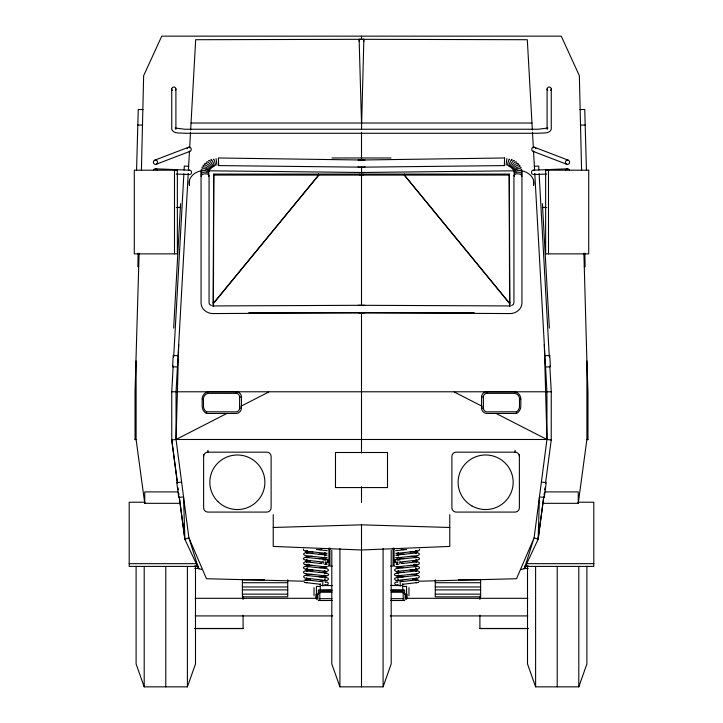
<?xml version="1.0" encoding="UTF-8"?>
<svg xmlns="http://www.w3.org/2000/svg" width="723" height="723" viewBox="0 0 723 723"><rect width="100%" height="100%" fill="white"/><g stroke="black" fill="none" stroke-linecap="round" stroke-linejoin="round"><path stroke-width="1.08" d="M545.485 483.497L551.233 439.982L551.26 391.785L549.823 365.965M509.923 306.435L509.227 174.098L213.773 174.098L213.077 306.435M213.312 306.407L213.502 303.344L318.698 175.093L318.527 174.098L318.698 175.093L213.439 303.317L213.773 174.098M138.129 253.294L137.876 266.715L138.735 266.624M136.548 170.529L138.247 109.462L143.1 109.58M136.123 439.62L135.038 439.62L135.038 391.993L139.105 253.24M141.419 170.14L143.642 75.698L161.744 36.15L561.256 36.15L579.358 75.698L581.581 170.14M178.698 344.573L176.051 439.485L188.884 537.767L198.653 568.73L202.548 569.588M361.5 129.281L363.868 39.295L195.68 39.72L190.646 130.05M520.452 569.588L524.347 568.73L538.12 539.286L539.448 496.918L544.274 497.469L546.208 482.621L541.391 482.069M363.75 41.545L363.868 39.295M173.665 328.115L180.596 203.66M177.325 482.557L171.767 439.982L171.74 391.785L173.177 365.965M173.683 356.99L183.895 173.656M184.094 170.059L184.32 166.064L188.631 166.281M188.215 173.628L176.051 391.993L176.051 439.485L171.767 439.982L177.515 483.497M188.405 170.276L189.471 151.116M189.652 147.853L190.52 132.282M208.64 160.949L208.658 160.578A3.986 0.877 58.2 0 1 210.601 161.916L211.17 162.702A3.796 0.84 58.2 0 1 212.978 166.498L212.96 166.868A3.986 0.877 58.2 0 1 212.074 166.67M203.461 398.988L203.515 398.201A5.621 5.594 -90 0 1 208.332 393.366L236.439 393.348A3.678 3.669 -90 0 1 239.593 396.52L239.593 408.567A3.832 3.814 -90 0 1 236.313 411.866L206.444 411.776A6.706 6.679 -90 0 1 203.497 406.796L203.461 398.988L202.178 398.942L202.178 406.19A8.26 8.224 -90 0 0 206.48 413.448L236.069 413.448A5.377 5.359 -90 0 0 241.428 408.07L241.428 396.999A5.233 5.206 -90 0 0 236.213 391.767L209.318 391.767A7.167 7.14 -90 0 0 202.178 398.942M483.371 397.054L483.407 396.52A3.678 3.669 -90 0 1 486.561 393.348L514.668 393.366A5.621 5.594 -90 0 1 519.485 398.201L519.503 406.796A6.706 6.679 -90 0 1 516.556 411.776L486.687 411.866A3.832 3.814 -90 0 1 483.407 408.567L483.371 397.054L481.572 396.999L481.572 408.07A5.377 5.359 -90 0 0 486.931 413.448L516.52 413.448A8.26 8.224 -90 0 0 520.822 406.19L520.822 398.942A7.167 7.14 -90 0 0 513.682 391.767L486.787 391.767A5.233 5.206 -90 0 0 481.572 396.999M218.689 165.025L218.608 165.594L364.717 167.203L364.916 166.633M206.534 162.332L206.787 161.762A4.004 1.13 49.8 0 1 208.992 162.982L210.348 164.446A3.796 1.075 49.8 0 1 211.857 167.239L211.595 167.808A4.004 1.13 49.8 0 1 210.7 167.573M506.959 158.572C506.959 158.048 505.928 166.019 506.109 165.115M206.48 413.448L206.651 411.902M509.688 306.407L509.498 303.344L404.302 175.093L404.473 174.098L404.356 175.065L509.561 303.317L509.227 174.098M509.561 303.317L509.67 302.35L509.498 303.344M534.785 173.628L546.95 391.993L546.95 439.485L534.116 537.767L538.12 539.286L543.723 496.891M544.039 495.092L544.311 493.005M544.717 489.869L544.997 487.781M538.12 539.286L543.732 497.406M542.883 503.325L578.255 503.325L586.895 439.485L586.895 360.967L583.895 253.24M504.473 158.436L504.582 157.985L358.021 160.054M509.462 159.62C509.588 156.548 506.606 166.661 507.799 165.431M363.054 175.093L363.226 174.098M201.374 170.42A3.76 1.672 14.3 0 1 201.265 169.48L202.964 168.703A4.13 1.835 14.3 0 1 205.91 169.046L208.387 170.212A3.769 1.708 9.7 0 1 208.938 171.622L208.911 171.74A3.76 1.672 14.3 0 0 208.369 170.303L207.718 169.769M511.929 160.416L512.038 159.485A3.986 0.615 -66.4 0 0 511.025 160.352L510.185 161.916A3.769 0.578 -66.4 0 0 508.893 165.332L508.784 166.263A3.986 0.615 -66.4 0 0 509.417 165.947M235.915 393.312L236.213 391.767M364.979 160.054L218.418 157.985L218.608 165.594M524.347 568.73L534.116 537.767L516.52 578.734L418.789 581.229M136.105 566.281L136.105 663.958L144.202 686.85L187.393 686.85L195.49 663.958L195.49 566.281M331.803 550.266L331.803 663.958L339.909 686.85L383.091 686.85L391.197 663.958L391.197 550.266M527.51 566.281L527.51 663.958L535.607 686.85L578.798 686.85L586.895 663.958L586.895 566.281M358.084 166.633L358.283 167.203L504.392 165.594L504.582 157.985M303.57 549.119L303.47 550.176L305.205 551.089L326.046 553.339L324.546 552.779M358.174 305.287L509.661 305.937M175.3 90.42L175.635 90.004A1.97 1.934 0 0 0 175.635 88.016L174.867 87.293A2.142 2.106 0 0 0 172.779 87.293L172.02 88.016A1.97 1.934 0 0 0 172.02 90.004L172.345 90.42M550.655 90.42L550.98 90.004A1.97 1.934 0 0 0 550.98 88.016L550.221 87.293A2.142 2.106 0 0 0 548.133 87.293L547.365 88.016A1.97 1.934 0 0 0 547.365 90.004L547.7 90.42M398.735 575.011L396.954 575.897L417.795 573.637C424.582 570.718 410.275 569.679 409.995 570.067M415.273 567.212L417.126 566.389L396.023 568.676C390.366 571.468 402.485 572.987 403.841 572.209M398.653 557.062L396.764 557.867L417.975 555.562C423.497 552.679 411.396 551.324 410.095 552.029M398.653 579.611L396.764 580.415L398.183 580.262M521.599 175.192L522.051 174.785A3.76 1.762 4.5 0 0 521.798 173.384L520.406 172.598A4.139 1.943 4.5 0 0 516.403 172.255L514.424 173.195A3.76 1.762 4.5 0 0 514.315 174.126M415.364 553.529L416.746 552.878L395.824 555.156M398.563 570.736L397.153 571.369L417.596 569.155C424.753 566.507 410.673 564.907 410.049 565.558M515.291 169.815L514.631 170.303A3.76 1.672 -14.3 0 0 514.089 171.74L514.433 172.11L514.062 171.622A3.769 1.708 -9.7 0 1 514.613 170.212L517.09 169.046A4.13 1.835 -14.3 0 1 520.036 168.703L521.726 169.48A3.76 1.672 -14.3 0 1 521.626 170.42M415.463 571.486L416.936 570.908L396.222 573.149C389.308 575.996 403.561 577.189 403.94 576.728M324.528 555.671L326.001 555.092L324.618 555.246M398.454 552.779L396.954 553.339L417.795 551.089L419.53 550.176L419.43 549.119M307.492 568.594L306.001 569.146L307.392 569.001M208.694 172.933A3.76 1.735 5 0 0 208.134 171.541L205.612 170.592A4.148 1.916 5 0 0 202.603 170.646L200.858 171.658A3.76 1.735 5 0 0 201.41 173.05M324.952 573.456L326.181 573.14L324.772 573.294M415.608 557.822L417.153 557.325L399.096 559.286M307.383 550.628L305.811 551.107L307.221 550.953M398.31 566.443L397.334 566.85M226.905 413.439L176.051 439.485L546.95 439.485L551.233 439.982M240.858 406.29L268.775 391.993M324.835 559.982C328.721 557.659 329.869 563.75 325.287 562.187M398.174 584.518C394.306 586.832 393.104 580.741 397.704 582.313M415.725 575.788L416.746 575.427L396.403 577.632C391.83 578.183 396.575 582.223 399.223 580.732M307.212 564.283L306.172 564.636L309.173 564.311M511.622 305.639L513.529 304.229L513.936 302.72L513.936 175.309M324.925 577.957L326.001 577.65L324.618 577.794M304.175 580.198L310.447 579.331M307.103 582.349L306.028 582.657L307.411 582.503M321.59 590.33L331.984 590.257M154.849 160.154L188.558 147.239M156.078 164.329L189.788 151.414M198.653 568.73L184.88 539.286L188.884 537.767L206.48 578.734L304.211 581.229M397.975 562.114C396.15 563.597 392.517 560.705 395.698 559.738A3.552 3.525 -74 0 1 397.415 559.719L397.93 559.891M325.07 559.891L325.585 559.719A3.552 3.525 74 0 1 327.302 559.738C330.483 560.705 326.85 563.597 325.025 562.114M208.477 171.089L209.354 170.592A3.769 1.573 23.5 0 0 208.83 169.101L206.48 167.546A4.112 1.717 23.5 0 0 203.678 166.832L202.069 167.375A3.769 1.573 23.5 0 0 201.997 167.808M416.05 580.126L417.153 579.882L401.292 581.599M418.671 582.422L402.277 584.329M516.132 169.39L517.09 169.046M416.177 562.078L416.719 561.925L401.509 563.579M397.668 566.814L396.746 566.913L418.002 564.609C422.865 562.639 414.279 560.117 412.634 561.337M325.296 582.313C329.896 580.741 328.694 586.832 324.826 584.518M397.713 562.187C393.131 563.75 394.279 557.659 398.165 559.982M306.76 577.984L306.552 578.084M209.191 169.887L209.986 169.498A3.787 1.446 32.5 0 0 208.902 167.329L207.311 166.127A4.067 1.554 32.5 0 0 204.04 165.007L203.235 165.386A3.787 1.446 32.5 0 0 203.344 166.326M325.404 564.265L325.974 564.148L324.591 564.302M327.42 566.769L319.955 567.636M306.597 559.991L306.028 560.099L307.411 559.954M327.392 557.74L319.114 558.68M395.644 550.709L406.579 549.48M201.762 170.872C194.686 171.387 187.393 178.021 189.462 185.54L189.462 180.298M327.23 553.276L319.06 554.18M306.398 573.583L306.163 573.619M391.016 590.257L401.41 590.33M396.782 564.085L396.222 564.157M181.609 482.069L176.792 482.621L178.726 497.469L183.552 496.918L184.88 539.286L179.232 497.18L178.698 497.243M319.159 549.661L321.726 549.381M312.905 552.029C311.604 551.324 299.503 552.679 305.025 555.562L326.236 557.867L324.347 557.062M312.942 556.511C312.264 555.788 298.238 557.523 305.431 560.117L322.838 562.006M310.366 561.337C308.721 560.117 300.135 562.639 304.998 564.609L326.254 566.913L324.69 566.443M323.073 559.964L324.744 559.783M319.9 563.145L321.545 562.964M312.951 565.558C312.327 564.907 298.247 566.507 305.404 569.155L325.847 571.369L324.437 570.736M313.005 570.067C312.725 569.679 298.418 570.718 305.205 573.637L326.046 575.897L324.266 575.011M400.162 562.006L417.569 560.117C424.763 557.523 410.736 555.788 410.058 556.511M319.159 572.209C320.515 572.987 332.634 571.468 326.977 568.676L305.874 566.389L307.727 567.212M396.43 564.13L397.795 563.976M416.945 561.907L416.376 561.961M312.905 574.577C311.604 573.872 299.503 575.237 305.025 578.12L323.136 580.081M319.06 576.728C319.439 577.189 333.692 575.996 326.778 573.149L306.064 570.908L307.537 571.486M319.946 581.147L321.618 580.967M323.777 580.732C326.425 582.223 331.17 578.183 326.597 577.632L306.254 575.427L307.275 575.788M399.864 580.081L417.975 578.12C423.497 575.237 411.396 573.872 410.095 574.577M210.113 168.775L210.818 168.504A3.796 1.274 41.2 0 0 209.824 166.227L208.387 164.826A4.031 1.356 41.2 0 0 205.459 163.29L204.754 163.561A3.796 1.274 41.2 0 0 204.853 164.501M417.063 564.708L418.002 564.609M534.369 166.281L538.68 166.064L538.906 170.059M544.925 355.689L549.778 355.454L550.402 366.751L545.549 366.986M551.26 391.785L171.74 391.785M532.535 174.279A2.223 2.106 87.7 0 1 531.459 172.39A2.142 2.033 87.7 0 1 533.484 170.194L567.537 168.802A2.223 2.106 87.7 0 1 569.57 170.42M533.574 174.568L546.76 174.026M273.231 514.631L273.231 546.416L361.5 549.986L449.769 546.416L449.769 514.631M519.539 398.988L520.822 398.942M273.231 527.483L361.5 524.835L449.769 527.483M239.629 397.054L241.428 396.999M481.572 408.07L483.371 408.016M579.9 109.58L584.753 109.462L586.452 170.529M580.334 125.142L585.187 125.025M542.259 207.537L546.76 207.465M514.541 170.809L361.5 172.481L208.459 170.809M177.144 207.365L180.398 207.347M213.339 305.937L364.826 305.287M364.772 312.779L213.158 313.565C207.311 313.737 201.157 309.29 201.066 303.127L201.066 176.005M248.775 312.697L474.225 312.697M191.035 123.027L531.965 123.027M331.965 157.985L391.035 157.985M213.881 175.065L361.672 175.093L361.5 166.905M509.119 175.065L361.328 175.093L361.5 174.098L361.5 305.287M135.038 439.485L136.105 439.485L144.745 503.325L180.117 503.325M586.895 439.485L587.962 439.485M586.877 439.62L587.962 439.62L587.962 391.993L586.895 360.967M203.624 456.439A4.32 4.284 0 0 1 207.944 452.164L266.787 452.164A4.32 4.284 0 0 1 271.107 456.439L271.107 507.799A4.32 4.284 0 0 1 266.787 512.083L207.944 512.083A4.32 4.284 0 0 1 203.624 507.799L203.624 454.523M519.376 456.439A4.32 4.284 0 0 0 515.056 452.164L456.213 452.164A4.32 4.284 0 0 0 451.893 456.439L451.893 507.799A4.32 4.284 0 0 0 456.213 512.083L515.056 512.083A4.32 4.284 0 0 0 519.376 507.799L519.376 454.523M177.903 491.902L144.745 491.902L144.745 503.325M545.097 491.902L578.255 491.902L578.255 503.325M144.916 502.214L129.191 502.214L129.191 566.398L197.731 566.398M578.084 502.214L593.809 502.214L593.809 566.398L525.269 566.398M129.191 563.66L196.611 563.66M526.389 563.66L593.809 563.66M194.785 565.955L198.156 565.955M524.844 565.955L528.215 565.955M328.161 566.1L328.911 566.1L328.911 548.088M332.3 566.1L329.932 566.1L329.932 548.088M390.7 566.1L393.068 566.1L393.068 548.088M394.839 566.1L394.089 566.1L394.089 548.088M194.785 568.414L199.277 568.414M523.723 568.414L528.215 568.414M264.501 579.81L242.377 579.81L242.377 582.494M458.499 579.81L480.623 579.81L480.623 582.494M320.262 586.425L316.421 586.425L316.421 593.194M402.738 586.425L406.579 586.425L406.579 593.194M242.377 586.977L287.727 586.977M435.273 586.977L480.623 586.977M331.821 589.986L318.364 589.986L318.364 594.478M391.179 589.986L404.636 589.986L404.636 594.478M331.893 591.17L319.81 591.17L319.81 600.506M391.107 591.17L403.19 591.17L403.19 600.506M319.81 592.264L331.893 592.264M391.107 592.264L403.19 592.264M318.364 593.411L319.81 593.411M403.19 593.411L404.636 593.411M242.377 594.143L287.727 594.143M435.273 594.143L480.623 594.143M195.147 598.31L315.824 598.31M407.176 598.31L527.853 598.31M319.81 598.671L331.893 598.671M391.107 598.671L403.19 598.671M318.364 600.506L332.562 600.506M390.438 600.506L404.636 600.506M195.147 615.915L332.743 615.915M390.257 615.915L527.853 615.915M194.785 628.45L243.1 628.45M479.9 628.45L528.215 628.45M194.785 628.603L243.1 628.603L243.1 615.228M528.215 628.603L479.9 628.603L479.9 615.228M361.5 122.657L359.132 39.295L527.32 39.72L532.354 130.05M542.602 207.347L545.856 207.365M358.228 312.779L509.842 313.565C515.689 313.737 521.843 309.29 521.934 303.127L521.934 176.005M176.24 207.465L180.741 207.537M137.813 125.025L142.666 125.142M239.629 408.016L241.428 408.07M153.43 170.42A2.223 2.106 -87.7 0 1 155.463 168.802L189.516 170.194A2.142 2.033 -87.7 0 1 191.541 172.39A2.223 2.106 -87.7 0 1 190.465 174.279M176.24 174.026L189.426 174.568M178.075 355.689L173.222 355.454L172.598 366.751L177.451 366.986M306.624 561.961L306.055 561.907M304.998 564.609L305.937 564.708M512.887 168.775L512.182 168.504A3.796 1.274 -41.2 0 1 513.176 166.227L514.613 164.826A4.031 1.356 -41.2 0 1 517.541 163.29L518.246 163.561A3.796 1.274 -41.2 0 1 518.147 164.501M584.265 266.624L585.124 266.715L584.871 253.294M401.274 549.381L403.841 549.661M415.779 550.953L417.189 551.107L415.617 550.628M403.94 554.18L395.77 553.276M398.382 555.246L396.999 555.092L398.472 555.671M403.886 558.68L395.608 557.74M415.589 559.954L416.972 560.099L416.403 559.991M316.421 549.48L327.356 550.709M398.256 559.783L399.927 559.964M401.455 562.964L403.1 563.145M413.827 564.311L416.828 564.636L415.788 564.283M398.409 564.302L397.026 564.148L397.596 564.265M403.045 567.636L395.58 566.769M415.608 569.001L416.999 569.146L415.508 568.594M323.904 559.286L305.847 557.325L307.392 557.822M416.837 573.619L416.602 573.583M321.491 563.579L306.281 561.925L306.823 562.078M325.205 563.976L327.158 564.193L326.218 564.085M398.228 573.294L396.819 573.14L398.048 573.456M416.448 578.084L416.24 577.984M398.382 577.794L396.999 577.65L398.075 577.957M412.553 579.331L418.825 580.198M401.382 580.967L403.054 581.147M415.589 582.503L416.972 582.657L415.897 582.349M324.817 580.262L326.236 580.415L324.347 579.611M321.708 581.599L305.847 579.882L306.95 580.126M320.723 584.329L304.329 582.422M543.768 497.18L544.302 497.243M325.332 566.814L325.901 566.877M327.176 555.156L306.254 552.878L307.637 553.529M514.306 172.933A3.76 1.735 -5 0 1 514.866 171.541L517.388 170.592A4.148 1.916 -5 0 1 520.397 170.646C527.691 171.152 535.698 177.569 533.538 185.54L533.538 180.298M513.809 169.887L513.014 169.498A3.787 1.446 -32.5 0 1 514.098 167.329L515.689 166.127A4.067 1.554 -32.5 0 1 518.96 165.007L519.765 165.386A3.787 1.446 -32.5 0 1 519.656 166.326M514.523 171.089L513.646 170.592A3.769 1.573 -23.5 0 1 514.17 169.101L516.52 167.546A4.112 1.717 -23.5 0 1 519.322 166.832L520.931 167.375A3.769 1.573 -23.5 0 1 521.003 167.808M205.91 169.046L206.868 169.39M534.442 147.239L568.151 160.154M533.212 151.414L566.922 164.329M211.378 305.639L209.471 304.229L209.064 302.72L209.064 175.309M454.225 391.993L482.142 406.29M496.095 413.439L546.95 439.485L544.302 344.573M521.193 170.89L522.142 171.658A3.76 1.735 -5 0 1 521.59 173.05M201.401 175.192L200.949 174.785A3.76 1.762 -4.5 0 1 201.202 173.384L202.594 172.598A4.139 1.943 -4.5 0 1 206.597 172.255L208.576 173.195A3.76 1.762 -4.5 0 1 208.685 174.126M215.201 165.431C216.394 166.661 213.412 156.548 213.538 159.62M504.392 165.594L504.311 165.025M486.787 391.767L487.085 393.312M211.071 160.416L210.962 159.485A3.986 0.615 66.4 0 1 211.975 160.352L212.815 161.916A3.769 0.578 66.4 0 1 214.107 165.332L214.216 166.263A3.986 0.615 66.4 0 1 213.583 165.947M359.774 174.098L359.946 175.093M213.502 303.344L213.33 302.35L213.439 303.317M216.891 165.115C217.072 166.019 216.041 158.048 216.041 158.572M179.277 496.891L184.88 539.286M178.003 487.781L178.283 489.869M178.689 493.005L178.961 495.092M516.349 411.902L516.52 413.448M516.466 162.332L516.213 161.762A4.004 1.13 -49.8 0 0 514.008 162.982L512.652 164.446A3.796 1.075 -49.8 0 0 511.143 167.239L511.405 167.808A4.004 1.13 -49.8 0 0 512.3 167.573M542.404 203.66L549.335 328.115M539.105 173.656L549.317 356.99M532.48 132.282L533.348 147.853M533.529 151.116L534.595 170.276M514.36 160.949L514.342 160.578A3.986 0.877 -58.2 0 0 512.399 161.916L511.83 162.702A3.796 0.84 -58.2 0 0 510.022 166.498L510.04 166.868A3.986 0.877 -58.2 0 0 510.926 166.67M359.132 39.295L359.25 41.545M578.798 567.239L578.798 686.85M557.207 567.239L557.207 686.85M551.26 89.01L551.26 129.263C549.607 134.216 542.34 132.661 538.292 133.276L184.708 133.276C180.66 132.661 173.393 134.216 171.74 129.263L171.74 89.01M548.504 170.194L548.504 253.872M547.094 89.01L547.094 129.236L547.799 128.007L538.228 129.245L184.772 129.245L175.201 128.007L175.906 129.236L175.906 89.01M535.607 567.239L535.607 686.85M515.056 450.248L515.056 452.164M480.623 589.67L480.623 582.72L435.273 582.72L435.273 589.67M479.9 596.086L479.9 599.439M435.273 579.81L435.273 582.494M408.983 587.582L408.983 595.824M407.031 594.008L407.031 598.337M406.552 594.333L406.552 599.349M406.073 593.773L406.073 598.572M405.115 593.954L405.115 599.719M402.738 583.859L402.738 590.519M400.19 580.533L400.19 586.082M399.855 561.599L399.855 563.85M383.091 548.612L383.091 686.85M361.5 36.15L361.5 39.304M361.5 132.589L361.5 160.217M361.5 313.131L361.5 452.987M361.5 486.742L361.5 502.494M361.5 524.835L361.5 549.986M361.5 550.727L361.5 686.85M339.909 548.612L339.909 686.85M323.145 561.599L323.145 563.85M322.81 580.533L322.81 586.082M320.262 583.859L320.262 590.519M317.885 593.954L317.885 599.719M316.927 593.773L316.927 598.572M316.448 594.333L316.448 599.349M315.969 594.008L315.969 598.337M314.017 587.582L314.017 595.824M287.727 579.81L287.727 582.494M287.727 589.67L287.727 582.72L242.377 582.72L242.377 589.67M243.1 596.086L243.1 599.439M207.944 450.248L207.944 452.164M187.393 567.239L187.393 686.85M174.496 170.194L174.496 253.872M165.793 567.239L165.793 686.85M144.202 567.239L144.202 686.85M136.105 360.967L136.105 439.485M535.02 173.927A2.142 2.033 87.7 0 1 534.107 174.496M565.567 170.429A2.142 2.033 87.7 0 1 567.537 168.802M533.484 170.194A2.223 2.106 87.7 0 1 534.017 170.267M533.746 151.496A2.223 2.097 -69 0 1 531.757 149.29A2.142 2.024 -69 0 1 533.908 147.149A2.223 2.097 -69 0 1 535.842 148.802M514.369 176.267A3.76 1.762 4.6 0 1 514.116 174.858L516.105 173.918A4.139 1.943 4.6 0 1 520.108 174.27L521.5 175.056A3.76 1.762 4.6 0 1 521.744 176.466M188.893 174.496A2.142 2.033 -87.7 0 1 187.98 173.927M155.463 168.802A2.142 2.033 -87.7 0 1 157.433 170.429M188.983 170.267A2.223 2.106 -87.7 0 1 189.516 170.194M189.254 151.496A2.223 2.097 69 0 0 191.243 149.29A2.142 2.024 69 0 0 189.092 147.149A2.223 2.097 69 0 0 187.158 148.802M208.631 176.267A3.76 1.762 -4.6 0 0 208.884 174.858L206.895 173.918A4.139 1.943 -4.6 0 0 202.892 174.27L201.5 175.056A3.76 1.762 -4.6 0 0 201.256 176.466M321.771 585.476L332.164 585.549L321.771 585.476M391.016 585.476L401.41 585.549L391.016 585.476M177.361 170.194L134.288 170.194L134.288 253.872L177.361 253.872L177.361 170.194M588.712 170.194L545.639 170.194L545.639 253.872L588.712 253.872L588.712 170.194M387.51 452.499L335.49 452.499L335.49 487.573L387.51 487.573L387.51 452.499M287.727 589.887L242.377 589.887L242.377 596.837L287.727 596.837L287.727 589.887M480.623 589.887L435.273 589.887L435.273 596.837L480.623 596.837L480.623 589.887M567.456 164.419A2.142 2.024 -69 0 0 569.607 162.277A2.223 2.097 -69 0 0 567.618 160.072A2.142 2.024 -69 0 0 565.467 162.205A2.223 2.097 -69 0 0 567.456 164.419M471.866 505.892A27.537 27.284 0 0 0 513.167 482.268A27.537 27.284 0 0 0 471.866 458.635A27.537 27.284 0 0 0 471.866 505.892M153.393 162.277A2.142 2.024 69 0 0 155.544 164.419A2.223 2.097 69 0 0 157.533 162.205A2.142 2.024 69 0 0 155.382 160.072A2.223 2.097 69 0 0 153.393 162.277M217.894 501.563A27.537 27.284 0 0 0 263.958 489.326A27.537 27.284 0 0 0 230.239 455.915A27.537 27.284 0 0 0 217.894 501.563"/></g></svg>
